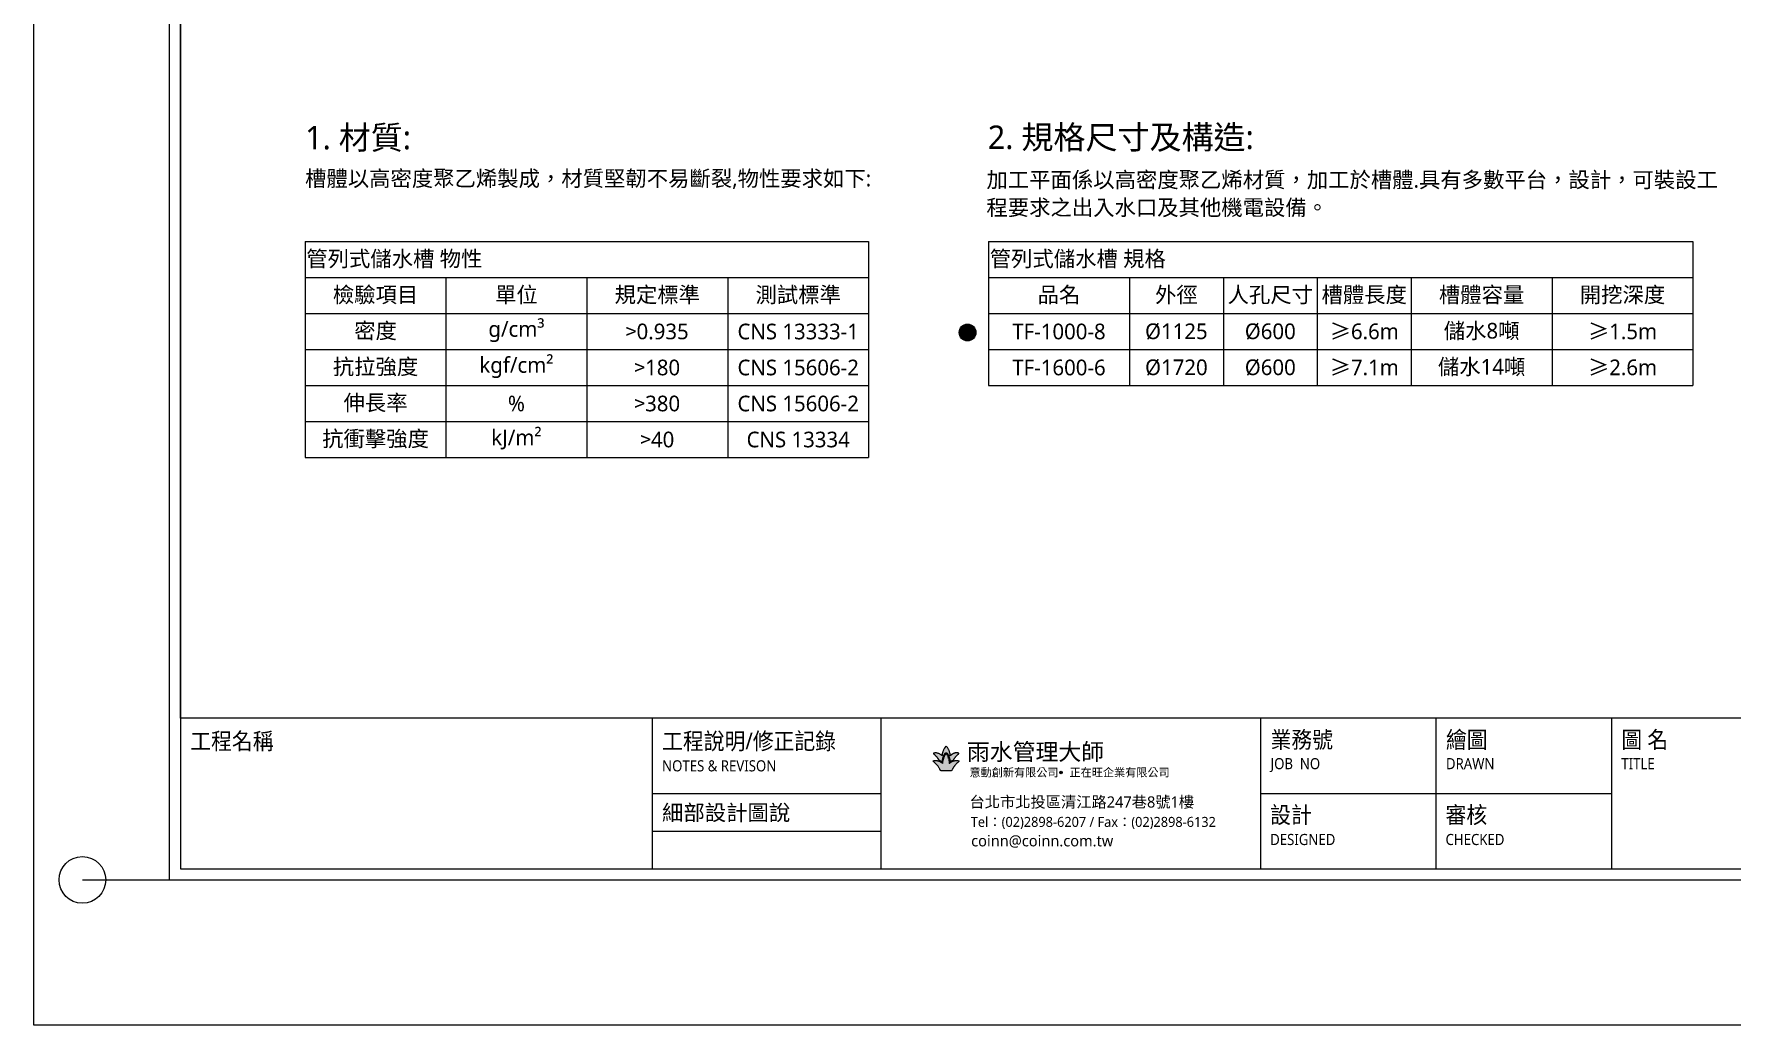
# Model space of a CAD drawing. Header units: millimetres. Extents: x 4664 to 8864, y -38 to 2932.
# Drawn here: x 4664 to 6832, y -38 to 1228 of the extents above; entities that cross this region are included whole.
import ezdxf
from ezdxf.enums import TextEntityAlignment as Align

# ---------------------------------------------------------------- set-up
doc = ezdxf.new("R2010")
doc.units = ezdxf.units.MM
doc.styles.add('圖框文字', font='Microsoft JhengHei.ttf')
doc.styles.add('微軟正黑體-20', font='Microsoft JhengHei.ttf', dxfattribs={"height": 20})
doc.styles.add('微軟正黑體-30', font='Microsoft JhengHei.ttf', dxfattribs={"height": 30})

msp = doc.modelspace()

# ---------------------------------------------------------------- hatches: boundary and pattern name
at = {"lineweight": 5}
h = msp.add_hatch(color=256, dxfattribs=at)
h.dxf.hatch_style = 1
h.paths.add_polyline_path([(5867.4, 846.7, 1), (5846.1, 846.7, 1)])
at = {"lineweight": 5, "true_color": 0xf8d731}
h = msp.add_hatch(color=40, dxfattribs=at)
h.dxf.hatch_style = 1
edge = h.paths.add_edge_path()
edge.add_spline(control_points=[(5834.5, 298.2), (5835.4, 298.8), (5836.4, 299.3), (5837.2, 299.7), (5838.2, 300.1), (5838.6, 300.3), (5838.6, 300.3), (5838.7, 300.4), (5839.4, 301.6), (5839.7, 302.1), (5840.1, 302.6), (5840.6, 303.2), (5841, 303.8), (5841.5, 304.4), (5841.8, 304.9), (5842.3, 305.4), (5843.1, 306.3), (5843.4, 306.6), (5843.7, 306.9), (5844.2, 307.4), (5844.7, 307.8), (5844.9, 308), (5845.2, 308.3), (5845.4, 308.5), (5845.5, 308.7), (5845.5, 308.9), (5845.4, 309), (5845.4, 309.1), (5845.1, 309.3), (5844.8, 309.4), (5844.3, 309.4), (5843.8, 309.5), (5843.4, 309.6), (5842.8, 309.6), (5842.1, 309.5), (5841.4, 309.5), (5840.7, 309.4), (5840.3, 309.3), (5839.6, 309.1), (5838.9, 308.8), (5838.4, 308.6), (5837.8, 308.3), (5837.2, 307.9), (5836.5, 307.5), (5836.1, 307.2), (5835.6, 306.8), (5835.1, 306.3), (5834.7, 306), (5834.6, 305.9), (5834.6, 306), (5834.6, 306.1), (5834.5, 307), (5834.4, 307.8), (5833.7, 311), (5833.3, 312), (5832.7, 313.5), (5832.1, 314.6), (5831.6, 315.7), (5830.7, 316.9), (5830, 317.5), (5829.6, 317.9), (5829.3, 318), (5829.1, 317.9), (5828.9, 317.7), (5828.6, 317.5), (5828.5, 317.4), (5828.1, 316.9), (5827.9, 316.6), (5827.6, 316.2), (5827.2, 315.6), (5826.9, 315.1), (5826.4, 314.3), (5825.8, 312.9), (5825.1, 311.1), (5824.8, 310.1), (5824.4, 308.6), (5824.2, 307.1), (5824.2, 306.2), (5824.2, 306), (5824.1, 306), (5823.1, 306.9), (5822, 307.6), (5820.7, 308.4), (5819.2, 309), (5817.8, 309.4), (5816.5, 309.6), (5814.6, 309.4), (5813.6, 309.3), (5813.3, 309.1), (5813.3, 309), (5813.3, 308.8), (5813.3, 308.7), (5813.4, 308.4), (5813.7, 308), (5814.3, 307.5), (5814.8, 307.1), (5815.3, 306.6), (5816.5, 305.3), (5817.2, 304.5), (5817.6, 304.1), (5818, 303.4), (5818.5, 302.8), (5819.1, 301.9), (5819.5, 301.3), (5820.1, 300.4), (5820.1, 300.3), (5820.3, 300.2), (5821.1, 299.9), (5821.9, 299.5), (5822.5, 299.2), (5823, 298.9), (5823.4, 298.6), (5824, 298.3), (5824.2, 298.1), (5824.2, 298.1), (5824.3, 298.2), (5824.3, 298.4), (5824.5, 300), (5824.8, 301.3), (5825, 302.4), (5825.5, 304.1), (5825.8, 304.8), (5826.1, 305.8), (5826.5, 306.7), (5826.8, 307.2), (5827.3, 308.1), (5827.7, 308.7), (5828.2, 309.2), (5828.6, 309.5), (5829, 309.7), (5829.4, 309.7), (5829.7, 309.7), (5830.2, 309.4), (5830.7, 309), (5831.1, 308.5), (5831.4, 308), (5831.9, 307.2), (5832.4, 306.2), (5832.8, 305.2), (5833.1, 304.3), (5833.4, 303.4), (5833.6, 302.8), (5833.8, 301.8), (5834.1, 300.9), (5834.3, 299.9), (5834.4, 299.3), (5834.5, 298.5), (5834.5, 298.2), (5834.5, 298.2)], knot_values=[0, 0, 0, 0, 1, 2, 3, 4, 5, 6, 7, 8, 9, 10, 11, 12, 13, 14, 15, 16, 17, 18, 19, 20, 21, 22, 23, 24, 25, 26, 27, 28, 29, 30, 31, 32, 33, 34, 35, 36, 37, 38, 39, 40, 41, 42, 43, 44, 45, 46, 47, 48, 49, 50, 51, 52, 53, 54, 55, 56, 57, 58, 59, 60, 61, 61, 61, 62, 63, 64, 65, 66, 67, 68, 69, 70, 71, 72, 73, 74, 75, 76, 77, 78, 79, 80, 81, 82, 83, 84, 85, 86, 87, 88, 89, 90, 91, 92, 93, 94, 95, 96, 97, 98, 99, 100, 101, 102, 103, 104, 105, 106, 107, 108, 109, 110, 111, 112, 113, 114, 115, 116, 117, 118, 119, 120, 121, 122, 123, 124, 125, 126, 127, 128, 129, 130, 131, 132, 133, 134, 135, 136, 137, 138, 139, 140, 141, 142, 143, 144, 144, 144, 144], degree=3, periodic=0)
edge = h.paths.add_edge_path()
edge.add_spline(control_points=[(5829.4, 286.5), (5832.5, 286.5), (5834.5, 286.5), (5835.2, 286.5), (5835.6, 286.5), (5836, 286.7), (5836.2, 286.8), (5836.5, 287), (5836.6, 287.3), (5837, 288), (5837.5, 289.2), (5837.9, 289.8), (5838.4, 290.6), (5838.9, 291.4), (5839.5, 292.2), (5840.1, 293.1), (5840.9, 293.9), (5841.7, 294.8), (5842.8, 296), (5843.6, 296.7), (5844.2, 297.3), (5844.8, 297.8), (5845.3, 298.2), (5845.6, 298.6), (5845.7, 298.8), (5845.8, 299), (5845.7, 299.2), (5845.6, 299.4), (5845.4, 299.5), (5844.8, 299.6), (5844.1, 299.7), (5842.8, 299.8), (5841.8, 299.7), (5840.6, 299.7), (5839.6, 299.5), (5838.4, 299.1), (5837.7, 298.9), (5836.7, 298.4), (5835.9, 297.9), (5834.8, 297.2), (5834, 296.6), (5833.6, 296.1), (5833.5, 296.1), (5833.4, 296.5), (5833.3, 297.5), (5832.9, 300), (5832.6, 301.4), (5832.1, 303), (5831.7, 304.5), (5830.9, 306.2), (5830.2, 307.5), (5830.1, 307.8), (5829.8, 308.1), (5829.5, 308.3), (5829.4, 308.3), (5829.2, 308.3), (5829, 308.2), (5828.7, 308), (5828.4, 307.6), (5828.1, 307.1), (5827.6, 306.2), (5827.2, 305.5), (5826.9, 304.7), (5826.5, 303.6), (5826.2, 302.6), (5825.8, 301.2), (5825.5, 300), (5825.3, 298.8), (5825.2, 297.6), (5825.1, 296.8), (5825, 296.1), (5825, 296.1), (5824.9, 296.2), (5824.6, 296.4), (5823.6, 297.1), (5822.7, 297.8), (5821.9, 298.3), (5821.1, 298.7), (5820.1, 299.2), (5819.1, 299.4), (5818.1, 299.6), (5817.3, 299.7), (5816.2, 299.8), (5814.7, 299.7), (5813.9, 299.6), (5813.3, 299.6), (5812.9, 299.4), (5812.9, 299.1), (5812.9, 298.9), (5813.1, 298.6), (5813.5, 298.1), (5814.5, 297.2), (5815.4, 296.4), (5816.4, 295.4), (5817.2, 294.6), (5818.1, 293.6), (5819, 292.5), (5820.1, 290.8), (5820.8, 289.6), (5821.5, 288.3), (5821.9, 287.4), (5822.1, 287.1), (5822.4, 286.9), (5822.8, 286.7), (5823.5, 286.5), (5824.6, 286.5), (5829.4, 286.5)], knot_values=[0, 0, 0, 0, 1, 2, 3, 4, 5, 6, 7, 8, 9, 10, 11, 12, 13, 14, 15, 16, 17, 18, 19, 20, 21, 22, 23, 24, 25, 26, 27, 28, 29, 30, 31, 32, 33, 34, 35, 36, 37, 38, 39, 40, 41, 42, 43, 44, 45, 46, 47, 48, 49, 50, 51, 52, 53, 54, 55, 56, 57, 58, 59, 60, 61, 62, 63, 64, 65, 66, 67, 68, 69, 70, 71, 72, 73, 74, 75, 76, 77, 78, 79, 80, 81, 82, 83, 84, 85, 86, 87, 88, 89, 90, 91, 92, 93, 94, 95, 96, 97, 98, 99, 100, 101, 102, 103, 104, 104, 104, 104], degree=3, periodic=0)
at = {"lineweight": 5}
h = msp.add_hatch(color=256, dxfattribs=at)
h.dxf.hatch_style = 1
h.paths.add_polyline_path([(5977.6, 284.5, 1), (5974.5, 284.5, 1)])

# ---------------------------------------------------------------- linework, layer by layer
for p, q in [((4663.8, -38.2, 163.2), (4663.8, 2931.8, 163.2)), ((4850.9, 353.8, 163.2), (4850.9, 2733, 163.2)), ((4850.9, 2733, 163.2), (4850.9, 161.5, 163.2)), ((5010.3, 962.8), (5730.3, 962.8)), ((5010.3, 962.8), (5010.3, 686.8)), ((5730.3, 962.8), (5730.3, 686.8)), ((5883.5, 962.8), (6783.5, 962.8)), ((5883.5, 962.8), (5883.5, 778.8)), ((6783.5, 962.8), (6783.5, 778.8)), ((5010.3, 916.8), (5730.3, 916.8)), ((5190.3, 916.8), (5190.3, 686.8)), ((5370.3, 916.8), (5370.3, 686.8)), ((5550.3, 916.8), (5550.3, 686.8)), ((5883.5, 916.8), (6783.5, 916.8)), ((6063.5, 916.8), (6063.5, 778.8)), ((6183.5, 916.8), (6183.5, 778.8)), ((6303.5, 916.8), (6303.5, 778.8)), ((6423.5, 916.8), (6423.5, 778.8)), ((6603.5, 916.8), (6603.5, 778.8)), ((5010.3, 870.8), (5730.3, 870.8)), ((5883.5, 870.8), (6783.5, 870.8)), ((5010.3, 824.8), (5730.3, 824.8)), ((5883.5, 824.8), (6783.5, 824.8)), ((5010.3, 778.8), (5730.3, 778.8)), ((5883.5, 778.8), (6783.5, 778.8)), ((5010.3, 732.8), (5730.3, 732.8)), ((5010.3, 686.8), (5730.3, 686.8)), ((8676.8, 353.8, 163.2), (4850.9, 353.8, 163.2)), ((8676.8, 353.8, 163.2), (4850.9, 353.8, 163.2)), ((5453.8, 353.8, 163.2), (5453.8, 161.5, 163.2)), ((5745.7, 353.8, 163.2), (5745.7, 161.5, 163.2)), ((6231.1, 353.8, 163.2), (6231.1, 161.5, 163.2)), ((6455.2, 353.8, 163.2), (6455.2, 161.5, 163.2)), ((6679.3, 353.8, 163.2), (6679.3, 161.5, 163.2)), ((5453.8, 257.7, 163.2), (5745.7, 257.7, 163.2)), ((6231.1, 257.7, 163.2), (6679.3, 257.7, 163.2)), ((5453.8, 209.6, 163.2), (5745.7, 209.6, 163.2)), ((4850.9, 161.5, 163.2), (8676.8, 161.5, 163.2)), ((4725.7, 147.3, 163.2), (4836.7, 147.3, 163.2)), ((8863.8, -38.2, 163.2), (4663.8, -38.2, 163.2))]:
    msp.add_line(p, q, dxfattribs=at)
at = {"color": 4, "lineweight": 5}
for p, q in [((4836.7, 2747.2, 163.2), (4836.7, 147.3, 163.2)), ((4836.7, 147.3, 163.2), (8691, 147.3, 163.2))]:
    msp.add_line(p, q, dxfattribs=at)
at = {"lineweight": 5}
for centre, radius in [((5856.7, 846.7), 10.7), ((5976.1, 284.5), 1.56), ((4725.7, 147.3, 163.2), 29.8)]:
    msp.add_circle(centre, radius, dxfattribs=at)
for points in [[(5829.4, 286.5), (5832.5, 286.5), (5834.5, 286.5), (5835.2, 286.5), (5835.6, 286.5), (5836, 286.7), (5836.2, 286.8), (5836.5, 287), (5836.6, 287.3), (5837, 288), (5837.5, 289.2), (5837.9, 289.8), (5838.4, 290.6), (5838.9, 291.4), (5839.5, 292.2), (5840.1, 293.1), (5840.9, 293.9), (5841.7, 294.8), (5842.8, 296), (5843.6, 296.7), (5844.2, 297.3), (5844.8, 297.8), (5845.3, 298.2), (5845.6, 298.6), (5845.7, 298.8), (5845.8, 299), (5845.7, 299.2), (5845.6, 299.4), (5845.4, 299.5), (5844.8, 299.6), (5844.1, 299.7), (5842.8, 299.8), (5841.8, 299.7), (5840.6, 299.7), (5839.6, 299.5), (5838.4, 299.1), (5837.7, 298.9), (5836.7, 298.4), (5835.9, 297.9), (5834.8, 297.2), (5834, 296.6), (5833.6, 296.1), (5833.5, 296.1), (5833.4, 296.5), (5833.3, 297.5), (5832.9, 300), (5832.6, 301.4), (5832.1, 303), (5831.7, 304.5), (5830.9, 306.2), (5830.2, 307.5), (5830.1, 307.8), (5829.8, 308.1), (5829.5, 308.3), (5829.4, 308.3), (5829.2, 308.3), (5829, 308.2), (5828.7, 308), (5828.4, 307.6), (5828.1, 307.1), (5827.6, 306.2), (5827.2, 305.5), (5826.9, 304.7), (5826.5, 303.6), (5826.2, 302.6), (5825.8, 301.2), (5825.5, 300), (5825.3, 298.8), (5825.2, 297.6), (5825.1, 296.8), (5825, 296.1), (5825, 296.1), (5824.9, 296.2), (5824.6, 296.4), (5823.6, 297.1), (5822.7, 297.8), (5821.9, 298.3), (5821.1, 298.7), (5820.1, 299.2), (5819.1, 299.4), (5818.1, 299.6), (5817.3, 299.7), (5816.2, 299.8), (5814.7, 299.7), (5813.9, 299.6), (5813.3, 299.6), (5812.9, 299.4), (5812.9, 299.1), (5812.9, 298.9), (5813.1, 298.6), (5813.5, 298.1), (5814.5, 297.2), (5815.4, 296.4), (5816.4, 295.4), (5817.2, 294.6), (5818.1, 293.6), (5819, 292.5), (5820.1, 290.8), (5820.8, 289.6), (5821.5, 288.3), (5821.9, 287.4), (5822.1, 287.1), (5822.4, 286.9), (5822.8, 286.7), (5823.5, 286.5), (5824.6, 286.5), (5829.4, 286.5)], [(5828.9, 317.7), (5828.6, 317.5), (5828.5, 317.4), (5828.1, 316.9), (5827.9, 316.6), (5827.6, 316.2), (5827.2, 315.6), (5826.9, 315.1), (5826.4, 314.3), (5825.8, 312.9), (5825.1, 311.1), (5824.8, 310.1), (5824.4, 308.6), (5824.2, 307.1), (5824.2, 306.2), (5824.2, 306), (5824.1, 306), (5823.1, 306.9), (5822, 307.6), (5820.7, 308.4), (5819.2, 309), (5817.8, 309.4), (5816.5, 309.6), (5814.6, 309.4), (5813.6, 309.3), (5813.3, 309.1), (5813.3, 309), (5813.3, 308.8), (5813.3, 308.7), (5813.4, 308.4), (5813.7, 308), (5814.3, 307.5), (5814.8, 307.1), (5815.3, 306.6), (5816.5, 305.3), (5817.2, 304.5), (5817.6, 304.1), (5818, 303.4), (5818.5, 302.8), (5819.1, 301.9), (5819.5, 301.3), (5820.1, 300.4), (5820.1, 300.3), (5820.3, 300.2), (5821.1, 299.9), (5821.9, 299.5), (5822.5, 299.2), (5823, 298.9), (5823.4, 298.6), (5824, 298.3), (5824.2, 298.1), (5824.2, 298.1), (5824.3, 298.2), (5824.3, 298.4), (5824.5, 300), (5824.8, 301.3), (5825, 302.4), (5825.5, 304.1), (5825.8, 304.8), (5826.1, 305.8), (5826.5, 306.7), (5826.8, 307.2), (5827.3, 308.1), (5827.7, 308.7), (5828.2, 309.2), (5828.6, 309.5), (5829, 309.7), (5829.4, 309.7), (5829.7, 309.7), (5830.2, 309.4), (5830.7, 309), (5831.1, 308.5), (5831.4, 308), (5831.9, 307.2), (5832.4, 306.2), (5832.8, 305.2), (5833.1, 304.3), (5833.4, 303.4), (5833.6, 302.8), (5833.8, 301.8), (5834.1, 300.9), (5834.3, 299.9), (5834.4, 299.3), (5834.5, 298.5), (5834.5, 298.2), (5834.5, 298.2)], [(5834.5, 298.2), (5835.4, 298.8), (5836.4, 299.3), (5837.2, 299.7), (5838.2, 300.1), (5838.6, 300.3), (5838.6, 300.3), (5838.7, 300.4), (5839.4, 301.6), (5839.7, 302.1), (5840.1, 302.6), (5840.6, 303.2), (5841, 303.8), (5841.5, 304.4), (5841.8, 304.9), (5842.3, 305.4), (5843.1, 306.3), (5843.4, 306.6), (5843.7, 306.9), (5844.2, 307.4), (5844.7, 307.8), (5844.9, 308), (5845.2, 308.3), (5845.4, 308.5), (5845.5, 308.7), (5845.5, 308.9), (5845.4, 309), (5845.4, 309.1), (5845.1, 309.3), (5844.8, 309.4), (5844.3, 309.4), (5843.8, 309.5), (5843.4, 309.6), (5842.8, 309.6), (5842.1, 309.5), (5841.4, 309.5), (5840.7, 309.4), (5840.3, 309.3), (5839.6, 309.1), (5838.9, 308.8), (5838.4, 308.6), (5837.8, 308.3), (5837.2, 307.9), (5836.5, 307.5), (5836.1, 307.2), (5835.6, 306.8), (5835.1, 306.3), (5834.7, 306), (5834.6, 305.9), (5834.6, 306), (5834.6, 306.1), (5834.5, 307), (5834.4, 307.8), (5833.7, 311), (5833.3, 312), (5832.7, 313.5), (5832.1, 314.6), (5831.6, 315.7), (5830.7, 316.9), (5830, 317.5), (5829.6, 317.9), (5829.3, 318), (5829.1, 317.9), (5828.9, 317.7)]]:
    msp.add_open_spline(points, degree=3, dxfattribs=at)

# ---------------------------------------------------------------- texts
for s, height, style, p in [('加工平面係以高密度聚乙烯材質，加工於槽體.具有多數平台，設計，可裝設工', 20, '微軟正黑體-20', (5880.9, 1031.8)), ('程要求之出入水口及其他機電設備。', 20, '微軟正黑體-20', (5880.8, 996.3)), ('意動創新有限公司    正在旺企業有限公司', 10.422, '圖框文字', (5859.2, 279.3, 163.2)), ('台北市北投區清江路247巷8號1樓', 14.283, '圖框文字', (5859.2, 239.7, 163.2)), ('coinn@coinn.com.tw', 14.283, '圖框文字', (5861.3, 190.1, 163.2))]:
    msp.add_text(s, height=height, dxfattribs=dict(at, style=style)).set_placement(p)
at = {"color": 3, "lineweight": 5, "style": '圖框文字', "width": 0.91}
for s, p in [('工程名稱', (4863.6, 324.6, 163.2)), ('工程說明/修正記錄', (5466.4, 324.6, 163.2)), ('業務號', (6243.8, 326.4, 163.2)), ('繪圖', (6467.9, 326.4, 163.2)), ('圖 名', (6692, 326.4, 163.2)), ('設計', (6243.3, 230.3, 163.2)), ('審核', (6467.4, 230.3, 163.2))]:
    msp.add_text(s, height=21.43, dxfattribs=at).set_placement(p, align=Align.MIDDLE_LEFT)
at = {"color": 4, "lineweight": 5, "style": '圖框文字'}
msp.add_text('雨水管理大師', height=21.43, dxfattribs=at).set_placement((5855.8, 300.2, 163.2))
at = {"lineweight": 5, "style": '圖框文字', "width": 0.91}
for s, height, p in [('NOTES & REVISON', 14.212, (5466.4, 293, 163.2)), ('JOB  NO', 14.21, (6243.8, 295.8, 163.2)), ('DRAWN', 14.21, (6467.9, 295.8, 163.2)), ('TITLE', 14.21, (6692, 295.8, 163.2)), ('DESIGNED', 14.21, (6243.3, 198.9, 163.2)), ('CHECKED', 14.21, (6467.4, 198.9, 163.2))]:
    msp.add_text(s, height=height, dxfattribs=at).set_placement(p, align=Align.MIDDLE_LEFT)
at = {"color": 3, "lineweight": 5, "style": '圖框文字'}
msp.add_text('細部設計圖說', height=20, dxfattribs=at).set_placement((5466.4, 233.2, 163.2), align=Align.MIDDLE_LEFT)
at = {"lineweight": 5, "style": '圖框文字', "width": 0.98}
msp.add_text('Tel：(02)2898-6207 / Fax：(02)2898-6132', height=12.739, dxfattribs=at).set_placement((5860.8, 215, 163.2))
at = {"lineweight": 5, "attachment_point": 1}
for s, width, insert, char_height, style in [('1. 材質:', 128.492, (5010.3, 1110.7), 30, '微軟正黑體-30'), ('2. 規格尺寸及構造:', 326.814, (5882.5, 1111.1), 30, '微軟正黑體-30'), ('槽體以高密度聚乙烯製成，材質堅韌不易斷裂,物性要求如下:', 1161.123, (5010.3, 1053.4), 20, '微軟正黑體-20')]:
    msp.add_mtext_dynamic_manual_height_columns(s, width=width, gutter_width=12.5, heights=[0], dxfattribs=dict(at, insert=insert, char_height=char_height, style=style))
at = {"lineweight": 5, "char_height": 20, "style": '微軟正黑體-20'}
for s, insert, width, attachment_point in [('{\\C256;管列式儲水槽 物性}', (5011.8, 939.8), 717, 4), ('{\\C256;管列式儲水槽 規格}', (5885, 939.8), 897, 4), ('{\\C256;檢驗項目}', (5100.3, 893.8), 177, 5), ('單位', (5280.3, 893.8), 177, 5), ('規定標準', (5460.3, 893.8), 177, 5), ('測試標準', (5640.3, 893.8), 177, 5), ('{\\C256;品名}', (5973.5, 893.8), 177, 5), ('外徑', (6123.5, 893.8), 117, 5), ('人孔尺寸', (6243.5, 893.8), 117, 5), ('槽體長度', (6363.5, 893.8), 117, 5), ('槽體容量', (6513.5, 893.8), 177, 5), ('開挖深度', (6693.5, 893.8), 177, 5), ('密度', (5100.3, 847.8), 177, 5), ('g/cm³', (5280.3, 847.8), 177, 5), ('{\\fSimSun|b0|i0|c136|p2;>}0.935', (5460.3, 847.8), 177, 5), ('CNS 13333-1', (5640.3, 847.8), 177, 5), ('TF-1000-8', (5973.5, 847.8), 177, 5), ('Ø1125', (6123.5, 847.8), 117, 5), ('Ø600', (6243.5, 847.8), 117, 5), ('{\\fSimSun|b0|i0|c134|p2;≥}6.6m', (6363.5, 847.8), 117, 5), ('儲水8噸', (6513.5, 847.8), 177, 5), ('{\\fSimSun|b0|i0|c134|p2;≥}1.5m', (6693.5, 847.8), 177, 5), ('抗拉強度', (5100.3, 801.8), 177, 5), ('kgf/cm²', (5280.3, 801.8), 177, 5), ('{\\fSimSun|b0|i0|c136|p2;>}180', (5460.3, 801.8), 177, 5), ('CNS 15606-2', (5640.3, 801.8), 177, 5), ('TF-1600-6', (5973.5, 801.8), 177, 5), ('Ø1720', (6123.5, 801.8), 117, 5), ('Ø600', (6243.5, 801.8), 117, 5), ('{\\fSimSun|b0|i0|c134|p2;≥}7.1m', (6363.5, 801.8), 117, 5), ('儲水14噸', (6513.5, 801.8), 177, 5), ('{\\fSimSun|b0|i0|c134|p2;≥}2.6m', (6693.5, 801.8), 177, 5), ('伸長率', (5100.3, 755.8), 177, 5), ('%', (5280.3, 755.8), 177, 5), ('{\\fSimSun|b0|i0|c136|p2;>}380', (5460.3, 755.8), 177, 5), ('CNS 15606-2', (5640.3, 755.8), 177, 5), ('抗衝擊強度', (5100.3, 709.8), 177, 5), ('kJ/m²', (5280.3, 709.8), 177, 5), ('{\\fSimSun|b0|i0|c136|p2;>}40', (5460.3, 709.8), 177, 5), ('CNS 13334', (5640.3, 709.8), 177, 5)]:
    msp.add_mtext(s, dxfattribs=dict(at, insert=insert, width=width, attachment_point=attachment_point))

doc.saveas('drawing.dxf')
